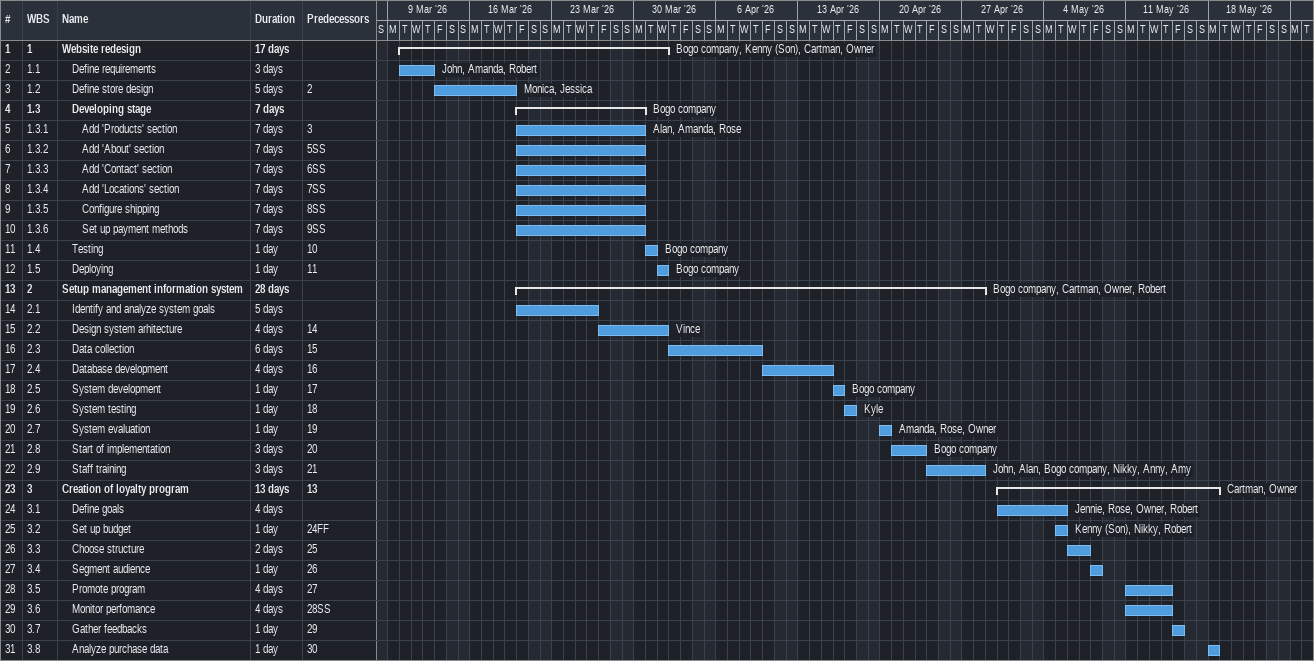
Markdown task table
| ID | WBS | Task | Duration | Start | Finish | Predecessors | Resources |
|---|---|---|---|---|---|---|---|
| 1 | 1 | **Website redesign** | 17d | 2026-03-10 | 2026-04-01 |  | Bogo company, Kenny (Son), Cartman, Owner |
| 2 | 1.1 | Define requirements | 3d | 2026-03-10 | 2026-03-12 |  | John, Amanda, Robert |
| 3 | 1.2 | Define store design | 5d | 2026-03-13 | 2026-03-19 | 2 | Monica, Jessica |
| 4 | 1.3 | **Developing stage** | 7d | 2026-03-20 | 2026-03-30 |  | Bogo company |
| 5 | 1.3.1 | Add 'Products' section | 7d | 2026-03-20 | 2026-03-30 | 3 | Alan, Amanda, Rose |
| 6 | 1.3.2 | Add 'About' section | 7d | 2026-03-20 | 2026-03-30 | 5SS |  |
| 7 | 1.3.3 | Add 'Contact' section | 7d | 2026-03-20 | 2026-03-30 | 6SS |  |
| 8 | 1.3.4 | Add 'Locations' section | 7d | 2026-03-20 | 2026-03-30 | 7SS |  |
| 9 | 1.3.5 | Configure shipping | 7d | 2026-03-20 | 2026-03-30 | 8SS |  |
| 10 | 1.3.6 | Set up payment methods | 7d | 2026-03-20 | 2026-03-30 | 9SS |  |
| 11 | 1.4 | Testing | 1d | 2026-03-31 | 2026-03-31 | 10 | Bogo company |
| 12 | 1.5 | Deploying | 1d | 2026-04-01 | 2026-04-01 | 11 | Bogo company |
| 13 | 2 | **Setup management information system** | 28d | 2026-03-20 | 2026-04-28 |  | Bogo company, Cartman, Owner, Robert |
| 14 | 2.1 | Identify and analyze system goals | 5d | 2026-03-20 | 2026-03-26 |  |  |
| 15 | 2.2 | Design system arhitecture | 4d | 2026-03-27 | 2026-04-01 | 14 | Vince |
| 16 | 2.3 | Data collection | 6d | 2026-04-02 | 2026-04-09 | 15 |  |
| 17 | 2.4 | Database development | 4d | 2026-04-10 | 2026-04-15 | 16 |  |
| 18 | 2.5 | System development | 1d | 2026-04-16 | 2026-04-16 | 17 | Bogo company |
| 19 | 2.6 | System testing | 1d | 2026-04-17 | 2026-04-17 | 18 | Kyle |
| 20 | 2.7 | System evaluation | 1d | 2026-04-20 | 2026-04-20 | 19 | Amanda, Rose, Owner |
| 21 | 2.8 | Start of implementation | 3d | 2026-04-21 | 2026-04-23 | 20 | Bogo company |
| 22 | 2.9 | Staff training | 3d | 2026-04-24 | 2026-04-28 | 21 | John, Alan, Bogo company, Nikky, Anny, Amy |
| 23 | 3 | **Creation of loyalty program** | 13d | 2026-04-30 | 2026-05-18 | 13 | Cartman, Owner |
| 24 | 3.1 | Define goals | 4d | 2026-04-30 | 2026-05-05 |  | Jennie, Rose, Owner, Robert |
| 25 | 3.2 | Set up budget | 1d | 2026-05-05 | 2026-05-05 | 24FF | Kenny (Son), Nikky, Robert |
| 26 | 3.3 | Choose structure | 2d | 2026-05-06 | 2026-05-07 | 25 |  |
| 27 | 3.4 | Segment audience | 1d | 2026-05-08 | 2026-05-08 | 26 |  |
| 28 | 3.5 | Promote program | 4d | 2026-05-11 | 2026-05-14 | 27 |  |
| 29 | 3.6 | Monitor perfomance | 4d | 2026-05-11 | 2026-05-14 | 28SS |  |
| 30 | 3.7 | Gather feedbacks | 1d | 2026-05-15 | 2026-05-15 | 29 |  |
| 31 | 3.8 | Analyze purchase data | 1d | 2026-05-18 | 2026-05-18 | 30 |  |
